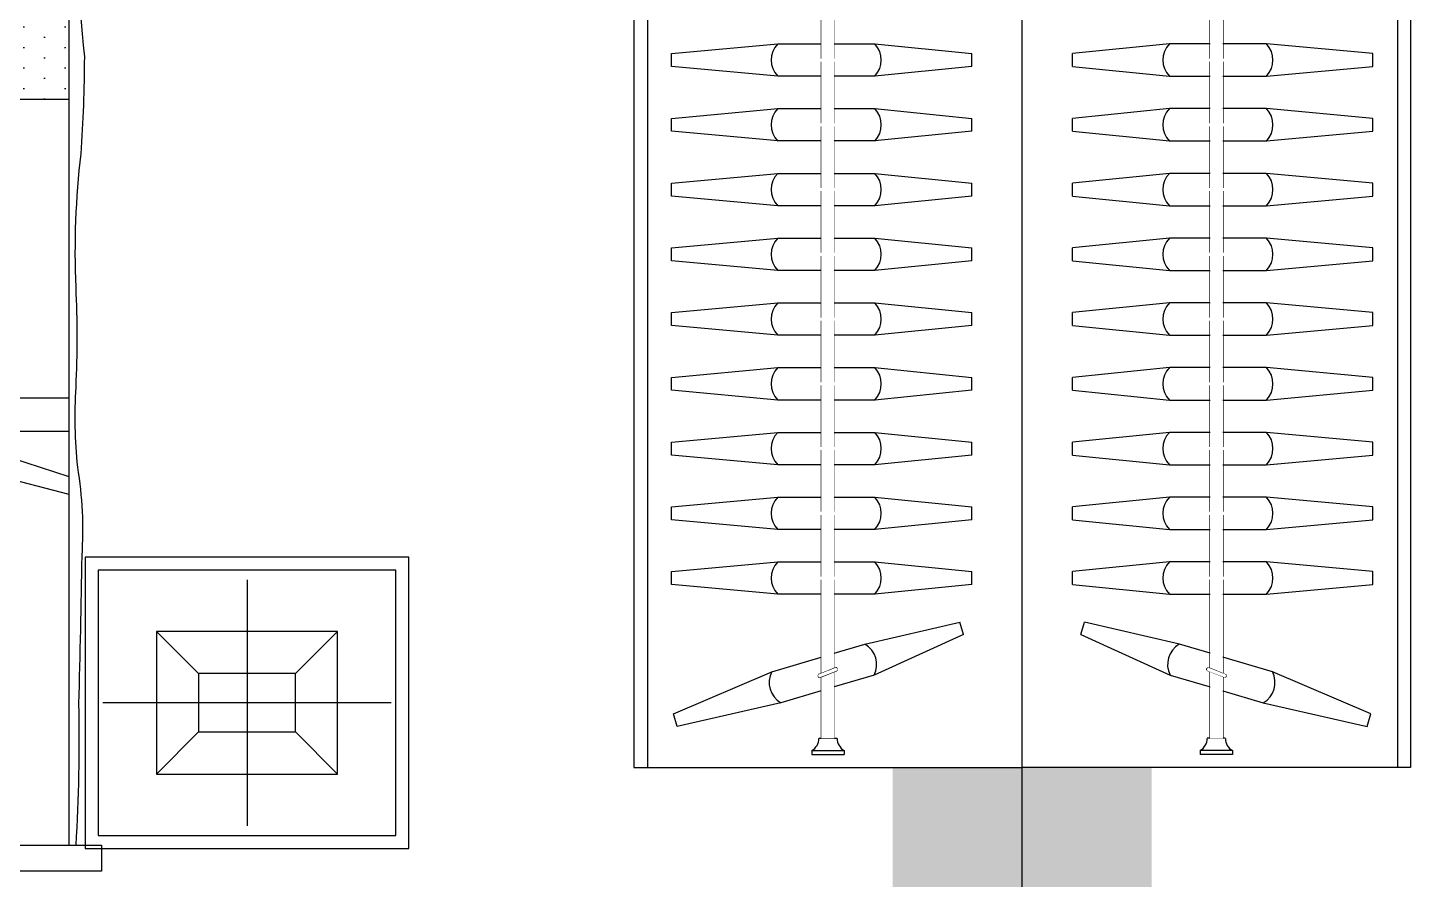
# Model space of a CAD drawing. Header units: millimetres. Extents: x -807114 to 146922, y -468455 to -61603.
# Drawn here: x -287185 to -285048, y -222019 to -220703 of the extents above; entities that cross this region are included whole.
import ezdxf

# ---------------------------------------------------------------- set-up
doc = ezdxf.new("R2010")
doc.units = ezdxf.units.MM
doc.header["$LTSCALE"] = 1000
doc.linetypes.add('DASH', pattern=[0.35, 0.25, -0.1])
doc.layers.add('FF-FURN', color=51, linetype='Continuous')
doc.layers.add('建-轴', color=1, linetype='Continuous')

# ---------------------------------------------------------------- blocks, each defined once
blk = doc.blocks.new('1800X2000床A')
at = {"linetype": 'Continuous'}
h = blk.add_hatch(dxfattribs=at)
h.set_pattern_fill('DOTS', color=57, scale=20, angle=90, style=0)
h.set_pattern_definition([(90, (-37064.08, -174013.955), (-31.75, 15.875), [0, -31.75])])
h.paths.add_polyline_path([(-900, -571.6), (-900, -171.6), (900, -171.6), (900, -571.6)])
for p, q in [((-900, 980), (-900, -1090.1)), ((900, 980), (900, -1090.1)), ((953.8, -980), (-946.7, -980))]:
    blk.add_line(p, q, dxfattribs=at)
at = {"color": 57, "linetype": 'Continuous'}
for p, q in [((900, 438.2), (585.8, 356.9)), ((900, 411.4), (-897.3, -171.6)), ((-946.7, 340.4), (-611.1, 340.4)), ((-169.7, 340.4), (140.3, 340.4)), ((656.5, 340.4), (900, 340.4)), ((-453.9, 289.6), (-946.7, 289.6)), ((402.8, 283.8), (-900, -78.9)), ((263.2, 289.6), (-292.6, 289.6)), ((900, 289.6), (424.5, 289.6)), ((900, -171.6), (-900, -171.6)), ((900, -571.6), (-900, -571.6))]:
    blk.add_line(p, q, dxfattribs=at)
at = {"linetype": 'Continuous'}
blk.add_lwpolyline([(-950, 1020), (-950, 980), (950, 980), (950, 1020), (-950, 1020), (-950, 980)], dxfattribs=at)
at = {"color": 53, "linetype": 'Continuous'}
for points in [[(914.4, -522.6, 0.011501), (915.4, -658.1, -0.027887), (914.1, -811.9, 0.011645), (918.1, -983.7, -0.522577), (807.1, -1071, -0.144021), (749, -1047.2, 0.120265), (697.5, -1028.7, 0.023323), (627.9, -1023.4, -0.068959), (565.4, -1028.2, -0.011626), (430.6, -1016.8, -0.119793), (399.6, -1010.6, 0.046791), (290.8, -1012.6, -0.023628), (190.8, -1010.5, 0.055897), (-51.3, -1012.9, -0.053528), (-91.8, -1019.8, -0.053528), (-132.3, -1012.9, 0.055897), (-374.4, -1010.5, -0.187873), (-362, -1012.6, 0.036947), (-499.8, -1010.6, 0.036442), (-634.8, -1025.7, -0.141351), (-765.6, -1028.2, 0.342539), (-828.1, -1048.6, -0.123892), (-881.4, -1090, -0.37589), (-955.7, -1056.7, -0.329446), (-938.7, -931.9, 0.211134), (-921.8, -890.9, -0.024888), (-915.1, -753.9, 0.06219), (-910.4, -626.7, 0.218233), (-943, -510.5, -0.123513), (-964.3, -410.6, -0.129887), (-943.7, -314.7, 0.095063), (-923.8, -182.3, -0.016498), (-918.2, -32.3, 0.039412), (-910.4, 173.7, -0.025508), (-910.4, 327.9, 0.038458), (-913, 451.6, -0.058958), (-919.7, 588.7, -0.00267), (-914.9, 817.2, -0.013848), (-913.2, 980, -0.011292)], [(910.6, 980, -0.018567), (914.9, 761.8, -0.00267), (919.7, 533.2, -0.058958), (913, 396.2, 0.038458), (910.4, 272.5, -0.025508), (910.4, 118.3, 0.039412), (918.2, -87.7, -0.016498), (923.8, -237.7)], [(923.8, -237.7, 0.037552), (914.4, -522.6)]]:
    blk.add_lwpolyline(points, format="xyb", dxfattribs=at)
for centre, radius, start, end in [((-407.9, -972.7), 1927.1, 79.5219, 101.0093), ((391.7, -1691.8), 2641.6, 82.6669, 98.5823), ((285.3, 706.9), 487.3, 329.872, 28.9386), ((443.9, 707.1), 1238, 170.1485, 190.6384), ((-1061.9, 702.8), 1018.5, 346.621, 13.2374), ((1936.5, 695.7), 1940.4, 173.0204, 186.6449), ((-404.9, -238.2), 948.7, 76.0297, 102.2512), ((375.5, -238.2), 948.7, 77.7488, 103.9703), ((29.9, 505.6), 661.9, 163.9263, 197.1409), ((-59.2, 505.6), 661.9, 342.8591, 16.0737), ((-1667.9, 484.6), 1505.1, 353.1514, 7.5533), ((1638.5, 484.6), 1505.1, 172.4467, 186.8486), ((293, 3966.4), 3498.4, 275.0712, 277.0989), ((-372, 3643.3), 3190, 262.7818, 265.3485), ((-472, 3643.3), 3190, 275.562, 277.4104), ((393, 3966.4), 3498.4, 263.3537, 265.7442), ((-376.1, 1254.1), 970.4, 256.4986, 282.0521), ((346.7, 1254.1), 970.4, 257.9479, 283.5014)]:
    blk.add_arc(centre, radius, start, end, dxfattribs=at)
at = {"color": 59, "linetype": 'Continuous'}
for centre, radius, start, end in [((-379.1, -2731.9), 3663.7, 84.876, 96.3909), ((1853.5, 686.6), 2630.3, 174.4826, 185.0365), ((-1148.5, 754.9), 1091.3, 346.1307, 9.5201), ((427.2, -2159.9), 3098.6, 84.0575, 98.1925), ((2200.9, 750.7), 2194.7, 175.1743, 187.1461), ((-109.7, 718.3), 864.5, 345.0144, 14.054), ((-1146.4, 492.4), 573.1, 340.1161, 22.5374), ((1117, 492.4), 573.1, 157.4626, 199.8839), ((-426.1, -501), 1200.4, 76.8202, 99.5534), ((259, 469.5), 481.3, 151.9201, 201.9524), ((396.7, -501), 1200.4, 80.4466, 103.1798), ((-288.4, 469.5), 481.3, 338.0476, 28.0799), ((-561.2, 2818.8), 2357, 279.7319, 282.3002), ((429.7, 3708.3), 3234.9, 262.6102, 264.7442), ((329.7, 3708.3), 3234.9, 274.8347, 277.4934), ((-461.2, 2818.8), 2357, 262.1069, 265.8698), ((-382.6, 2242.4), 1941.4, 262.7128, 276.541), ((353.3, 2242.4), 1941.4, 263.459, 277.2872)]:
    blk.add_arc(centre, radius, start, end, dxfattribs=at)
blk = doc.blocks.new('4afafaf2f2')
at = {"color": 59, "linetype": 'Continuous'}
for p, q in [((2143430.6, -977614.7), (2143430.6, -977169.2)), ((2143620.6, -977392), (2143240.6, -977392))]:
    blk.add_line(p, q, dxfattribs=at)
at = {"color": 57, "linetype": 'Continuous'}
for p, q in [((2143385.6, -977317), (2143320.6, -977252)), ((2143475.6, -977317), (2143540.6, -977252)), ((2143385.6, -977467), (2143320.6, -977532)), ((2143475.6, -977467), (2143540.6, -977532))]:
    blk.add_line(p, q, dxfattribs=at)
for points in [[(2143225.6, -977622), (2143635.6, -977622), (2143635.6, -977162), (2143225.6, -977162)], [(2143475.6, -977467), (2143475.6, -977317), (2143385.6, -977317), (2143385.6, -977467)]]:
    blk.add_lwpolyline(points, close=True, dxfattribs=at)
at = {"layer": 'FF-FURN'}
for points in [[(2143205.6, -977642), (2143655.6, -977642), (2143655.6, -977142), (2143205.6, -977142)], [(2143540.6, -977532), (2143540.6, -977252), (2143320.6, -977252), (2143320.6, -977532)]]:
    blk.add_lwpolyline(points, close=True, dxfattribs=at)

msp = doc.modelspace()

# ---------------------------------------------------------------- hatches: boundary and pattern name
h = msp.add_hatch(color=251)
h.dxf.hatch_style = 1
h.paths.add_polyline_path([(-285848, -221845.8), (-285848, -222245.8), (-285448, -222245.8), (-285448, -221845.8)])

# ---------------------------------------------------------------- linework, layer by layer
at = {"color": 8, "ltscale": 750}
for p, q in [((-285648, -221845.8), (-285648, -219345.8)), ((-285648, -221845.8), (-285648, -219345.8)), ((-285048, -219915.5), (-285048, -221845.8)), ((-286248, -219945.8), (-286248, -221845.8)), ((-285068.1, -219957.6), (-285068.1, -221845.8)), ((-286227.1, -219977.2), (-286227.1, -221845.8)), ((-286189.7, -220743.3), (-286025.7, -220728.3)), ((-285875.7, -220728.3), (-285725.7, -220743.3)), ((-286189.7, -220763.3), (-286189.7, -220743.3)), ((-285725.7, -220763.3), (-285725.7, -220743.3)), ((-285270.3, -220778.3), (-285106.2, -220763.3)), ((-285106.2, -220843.3), (-285270.3, -220828.3)), ((-285106.2, -220863.3), (-285106.2, -220843.3)), ((-285270.3, -220878.3), (-285106.2, -220863.3)), ((-285106.2, -220943.3), (-285270.3, -220928.3)), ((-285106.2, -220963.3), (-285106.2, -220943.3)), ((-285270.3, -220978.3), (-285106.2, -220963.3))]:
    msp.add_line(p, q, dxfattribs=at)
at = {"color": 8}
for p, q in [((-285420.3, -220728.3), (-285570.3, -220743.3)), ((-285106.2, -220743.3), (-285270.3, -220728.3)), ((-285570.3, -220763.3), (-285570.3, -220743.3)), ((-285106.2, -220763.3), (-285106.2, -220743.3)), ((-286025.7, -220778.3), (-286189.7, -220763.3)), ((-285725.7, -220763.3), (-285875.7, -220778.3)), ((-285570.3, -220763.3), (-285420.3, -220778.3)), ((-286189.7, -220843.3), (-286025.7, -220828.3)), ((-286189.7, -220863.3), (-286189.7, -220843.3)), ((-285875.7, -220828.3), (-285725.7, -220843.3)), ((-285725.7, -220863.3), (-285725.7, -220843.3)), ((-285420.3, -220828.3), (-285570.3, -220843.3)), ((-285570.3, -220863.3), (-285570.3, -220843.3)), ((-286025.7, -220878.3), (-286189.7, -220863.3)), ((-285725.7, -220863.3), (-285875.7, -220878.3)), ((-285570.3, -220863.3), (-285420.3, -220878.3)), ((-286189.7, -220943.3), (-286025.7, -220928.3)), ((-285875.7, -220928.3), (-285725.7, -220943.3)), ((-285420.3, -220928.3), (-285570.3, -220943.3)), ((-286189.7, -220963.3), (-286189.7, -220943.3)), ((-285725.7, -220963.3), (-285725.7, -220943.3)), ((-285570.3, -220963.3), (-285570.3, -220943.3)), ((-286025.7, -220978.3), (-286189.7, -220963.3)), ((-285725.7, -220963.3), (-285875.7, -220978.3)), ((-285570.3, -220963.3), (-285420.3, -220978.3)), ((-286189.7, -221043.3), (-286025.7, -221028.3)), ((-285875.7, -221028.3), (-285725.7, -221043.3)), ((-285420.3, -221028.3), (-285570.3, -221043.3)), ((-285106.2, -221043.3), (-285270.3, -221028.3)), ((-286189.7, -221063.3), (-286189.7, -221043.3)), ((-285725.7, -221063.3), (-285725.7, -221043.3)), ((-285570.3, -221063.3), (-285570.3, -221043.3)), ((-285106.2, -221063.3), (-285106.2, -221043.3)), ((-286025.7, -221078.3), (-286189.7, -221063.3)), ((-285725.7, -221063.3), (-285875.7, -221078.3)), ((-285570.3, -221063.3), (-285420.3, -221078.3)), ((-285270.3, -221078.3), (-285106.2, -221063.3)), ((-286189.7, -221143.3), (-286025.7, -221128.3)), ((-286189.7, -221163.3), (-286189.7, -221143.3)), ((-285875.7, -221128.3), (-285725.7, -221143.3)), ((-285725.7, -221163.3), (-285725.7, -221143.3)), ((-285420.3, -221128.3), (-285570.3, -221143.3)), ((-285570.3, -221163.3), (-285570.3, -221143.3)), ((-285106.2, -221143.3), (-285270.3, -221128.3)), ((-285106.2, -221163.3), (-285106.2, -221143.3)), ((-286025.7, -221178.3), (-286189.7, -221163.3)), ((-285725.7, -221163.3), (-285875.7, -221178.3)), ((-285570.3, -221163.3), (-285420.3, -221178.3)), ((-285270.3, -221178.3), (-285106.2, -221163.3)), ((-286189.7, -221243.3), (-286025.7, -221228.3)), ((-285875.7, -221228.3), (-285725.7, -221243.3)), ((-285420.3, -221228.3), (-285570.3, -221243.3)), ((-285106.2, -221243.3), (-285270.3, -221228.3)), ((-286189.7, -221263.3), (-286189.7, -221243.3)), ((-285725.7, -221263.3), (-285725.7, -221243.3)), ((-285570.3, -221263.3), (-285570.3, -221243.3)), ((-285106.2, -221263.3), (-285106.2, -221243.3)), ((-286025.7, -221278.3), (-286189.7, -221263.3)), ((-285725.7, -221263.3), (-285875.7, -221278.3)), ((-285570.3, -221263.3), (-285420.3, -221278.3)), ((-285270.3, -221278.3), (-285106.2, -221263.3)), ((-286189.7, -221343.3), (-286025.7, -221328.3)), ((-285875.7, -221328.3), (-285725.7, -221343.3)), ((-285420.3, -221328.3), (-285570.3, -221343.3)), ((-285106.2, -221343.3), (-285270.3, -221328.3)), ((-286189.7, -221363.3), (-286189.7, -221343.3)), ((-285725.7, -221363.3), (-285725.7, -221343.3)), ((-285570.3, -221363.3), (-285570.3, -221343.3)), ((-285106.2, -221363.3), (-285106.2, -221343.3)), ((-286025.7, -221378.3), (-286189.7, -221363.3)), ((-285725.7, -221363.3), (-285875.7, -221378.3)), ((-285570.3, -221363.3), (-285420.3, -221378.3)), ((-285270.3, -221378.3), (-285106.2, -221363.3)), ((-286189.7, -221443.3), (-286025.7, -221428.3)), ((-286189.7, -221463.3), (-286189.7, -221443.3)), ((-285875.7, -221428.3), (-285725.7, -221443.3)), ((-285725.7, -221463.3), (-285725.7, -221443.3)), ((-285420.3, -221428.3), (-285570.3, -221443.3)), ((-285570.3, -221463.3), (-285570.3, -221443.3)), ((-285106.2, -221443.3), (-285270.3, -221428.3)), ((-285106.2, -221463.3), (-285106.2, -221443.3)), ((-286025.7, -221478.3), (-286189.7, -221463.3)), ((-285725.7, -221463.3), (-285875.7, -221478.3)), ((-285570.3, -221463.3), (-285420.3, -221478.3)), ((-285270.3, -221478.3), (-285106.2, -221463.3)), ((-286189.7, -221543.3), (-286025.7, -221528.3)), ((-285875.7, -221528.3), (-285725.7, -221543.3)), ((-285420.3, -221528.3), (-285570.3, -221543.3)), ((-285106.2, -221543.3), (-285270.3, -221528.3)), ((-286189.7, -221563.3), (-286189.7, -221543.3)), ((-285725.7, -221563.3), (-285725.7, -221543.3)), ((-285570.3, -221563.3), (-285570.3, -221543.3)), ((-285106.2, -221563.3), (-285106.2, -221543.3)), ((-286025.7, -221578.3), (-286189.7, -221563.3)), ((-285725.7, -221563.3), (-285875.7, -221578.3)), ((-285570.3, -221563.3), (-285420.3, -221578.3)), ((-285270.3, -221578.3), (-285106.2, -221563.3)), ((-285891, -221655.4), (-285744.3, -221621.2)), ((-285738.6, -221640.4), (-285744.3, -221621.2)), ((-285557.4, -221640.4), (-285551.7, -221621.2)), ((-285405, -221655.4), (-285551.7, -221621.2)), ((-285738.6, -221640.4), (-285876.8, -221703.3)), ((-285557.4, -221640.4), (-285419.2, -221703.3)), ((-286187, -221763.1), (-286034.8, -221697.9)), ((-285109, -221763.1), (-285261.1, -221697.9)), ((-286181.3, -221782.3), (-286187, -221763.1)), ((-286020.7, -221745.8), (-286181.3, -221782.3)), ((-285275.3, -221745.8), (-285114.7, -221782.3)), ((-285114.7, -221782.3), (-285109, -221763.1)), ((-285962, -221800.8), (-285934, -221800.8)), ((-285962, -221800.8), (-285934, -221800.8)), ((-285334, -221800.8), (-285362, -221800.8)), ((-285334, -221800.8), (-285362, -221800.8)), ((-285973, -221819.8), (-285923, -221819.8)), ((-285973, -221819.8), (-285973, -221825.8)), ((-285973, -221819.8), (-285923, -221819.8)), ((-285973, -221819.8), (-285973, -221825.8)), ((-285973, -221825.8), (-285923, -221825.8)), ((-285923, -221819.8), (-285923, -221825.8)), ((-285923, -221819.8), (-285923, -221825.8)), ((-285323, -221819.8), (-285373, -221819.8)), ((-285373, -221819.8), (-285373, -221825.8)), ((-285323, -221819.8), (-285373, -221819.8)), ((-285373, -221819.8), (-285373, -221825.8)), ((-285323, -221825.8), (-285373, -221825.8)), ((-285323, -221819.8), (-285323, -221825.8)), ((-285323, -221819.8), (-285323, -221825.8))]:
    msp.add_line(p, q, dxfattribs=at)
at = {"ltscale": 750}
for p in [(-286248, -221845.8), (-285048, -221845.8)]:
    msp.add_line(p, (-285648, -221845.8), dxfattribs=at)
at = {"color": 8, "ltscale": 750}
for points in [[(-285938.4, -221800.8), (-285938.4, -219678.6), (-285958.4, -219678.6), (-285958.4, -221800.8)], [(-285357.6, -221800.8), (-285357.6, -219681.4), (-285337.6, -219681.4), (-285337.6, -221800.8)]]:
    msp.add_lwpolyline(points, close=True, dxfattribs=at)
for centre, start, end in [((-285999.4, -220753.3), 136.3972, 223.6028), ((-285901.9, -220753.3), 316.3972, 43.6028), ((-285296.6, -220753.3), 316.3972, 43.6028), ((-285296.6, -220853.3), 316.3972, 43.6028), ((-285296.6, -220953.3), 316.3972, 43.6028)]:
    msp.add_arc(centre, 36.3, start, end, dxfattribs=at)
at = {"color": 250}
for centre, start, end in [((-285394.1, -220753.3), 136.3972, 223.6028), ((-285999.4, -220853.3), 136.3972, 223.6028), ((-285901.9, -220853.3), 316.3972, 43.6028), ((-285394.1, -220853.3), 136.3972, 223.6028), ((-285999.4, -220953.3), 136.3972, 223.6028), ((-285901.9, -220953.3), 316.3972, 43.6028), ((-285394.1, -220953.3), 136.3972, 223.6028), ((-285999.4, -221053.3), 136.3972, 223.6028), ((-285901.9, -221053.3), 316.3972, 43.6028), ((-285394.1, -221053.3), 136.3972, 223.6028), ((-285296.6, -221053.3), 316.3972, 43.6028), ((-285999.4, -221153.3), 136.3972, 223.6028), ((-285901.9, -221153.3), 316.3972, 43.6028), ((-285394.1, -221153.3), 136.3972, 223.6028), ((-285296.6, -221153.3), 316.3972, 43.6028), ((-285999.4, -221253.3), 136.3972, 223.6028), ((-285901.9, -221253.3), 316.3972, 43.6028), ((-285394.1, -221253.3), 136.3972, 223.6028), ((-285296.6, -221253.3), 316.3972, 43.6028), ((-285999.4, -221353.3), 136.3972, 223.6028), ((-285901.9, -221353.3), 316.3972, 43.6028), ((-285394.1, -221353.3), 136.3972, 223.6028), ((-285296.6, -221353.3), 316.3972, 43.6028), ((-285999.4, -221453.3), 136.3972, 223.6028), ((-285901.9, -221453.3), 316.3972, 43.6028), ((-285394.1, -221453.3), 136.3972, 223.6028), ((-285296.6, -221453.3), 316.3972, 43.6028), ((-285999.4, -221553.3), 136.3972, 223.6028), ((-285901.9, -221553.3), 316.3972, 43.6028), ((-285394.1, -221553.3), 136.3972, 223.6028), ((-285296.6, -221553.3), 316.3972, 43.6028), ((-285909.1, -221686.8), 332.8523, 60.0579), ((-285386.9, -221686.8), 119.9421, 207.1477), ((-286002.6, -221714.4), 152.8523, 240.0579), ((-285293.4, -221714.4), 299.9421, 27.1477)]:
    msp.add_arc(centre, 36.3, start, end, dxfattribs=at)
at = {"color": 8}
for centre, start, end in [((-285983.9, -221800.8), 299.9156, 359.9473), ((-285983.9, -221800.8), 299.9156, 359.9473), ((-285912, -221800.8), 180.0527, 240.0844), ((-285912, -221800.8), 180.0527, 240.0844), ((-285383.9, -221800.8), 299.9156, 359.9473), ((-285383.9, -221800.8), 299.9156, 359.9473), ((-285312, -221800.8), 180.0527, 240.0844), ((-285312, -221800.8), 180.0527, 240.0844)]:
    msp.add_arc(centre, 21.9, start, end, dxfattribs=at)
at = {"layer": '建-轴', "linetype": 'DASH'}
msp.add_line((-285648, -231885.8), (-285648, -217325.8), dxfattribs=at)

# ---------------------------------------------------------------- block references
at = {"rotation": 90.00000000000018}
msp.add_blockref('4afafaf2f2', (-1264237.8, -2365176.5), dxfattribs=at)
at = {"layer": 'FF-FURN', "xscale": -1, "rotation": 180}
msp.add_blockref('1800X2000床A', (-288020.5, -220985.8), dxfattribs=at)

# ---------------------------------------------------------------- next in the draw order: wipeouts: each hides what was drawn before it
at = {"color": 8, "ltscale": 750}
for points in [[(-285938.4, -221800.8), (-285938.4, -219678.6), (-285958.4, -219678.6), (-285958.4, -221800.8)], [(-285357.6, -221800.8), (-285357.6, -219681.4), (-285337.6, -219681.4), (-285337.6, -221800.8)]]:
    msp.add_wipeout(points, dxfattribs=at)

# ---------------------------------------------------------------- next in the draw order: linework, layer by layer
at = {"color": 8}
for p, q in [((-286025.7, -220728.3), (-285958.4, -220728.3)), ((-285938.4, -220728.3), (-285875.7, -220728.3)), ((-285357.6, -220728.3), (-285420.3, -220728.3)), ((-285270.3, -220728.3), (-285337.6, -220728.3)), ((-285958.4, -220778.3), (-286025.7, -220778.3)), ((-285875.7, -220778.3), (-285938.4, -220778.3)), ((-286025.7, -220828.3), (-285958.4, -220828.3)), ((-285938.4, -220828.3), (-285875.7, -220828.3)), ((-285958.4, -220878.3), (-286025.7, -220878.3)), ((-285875.7, -220878.3), (-285938.4, -220878.3)), ((-286025.7, -220928.3), (-285958.4, -220928.3)), ((-285938.4, -220928.3), (-285875.7, -220928.3)), ((-285958.4, -220978.3), (-286025.7, -220978.3)), ((-285875.7, -220978.3), (-285938.4, -220978.3)), ((-285420.3, -220978.3), (-285357.6, -220978.3)), ((-285337.6, -220978.3), (-285270.3, -220978.3)), ((-286025.7, -221028.3), (-285958.4, -221028.3)), ((-285938.4, -221028.3), (-285875.7, -221028.3)), ((-285357.6, -221028.3), (-285420.3, -221028.3)), ((-285270.3, -221028.3), (-285337.6, -221028.3)), ((-285958.4, -221078.3), (-286025.7, -221078.3)), ((-285875.7, -221078.3), (-285938.4, -221078.3)), ((-285420.3, -221078.3), (-285357.6, -221078.3)), ((-285337.6, -221078.3), (-285270.3, -221078.3)), ((-286025.7, -221128.3), (-285958.4, -221128.3)), ((-285938.4, -221128.3), (-285875.7, -221128.3)), ((-285357.6, -221128.3), (-285420.3, -221128.3)), ((-285270.3, -221128.3), (-285337.6, -221128.3)), ((-285958.4, -221178.3), (-286025.7, -221178.3)), ((-285875.7, -221178.3), (-285938.4, -221178.3)), ((-285420.3, -221178.3), (-285357.6, -221178.3)), ((-285337.6, -221178.3), (-285270.3, -221178.3)), ((-286025.7, -221228.3), (-285958.4, -221228.3)), ((-285938.4, -221228.3), (-285875.7, -221228.3)), ((-285357.6, -221228.3), (-285420.3, -221228.3)), ((-285270.3, -221228.3), (-285337.6, -221228.3)), ((-285958.4, -221278.3), (-286025.7, -221278.3)), ((-285875.7, -221278.3), (-285938.4, -221278.3)), ((-285420.3, -221278.3), (-285357.6, -221278.3)), ((-285337.6, -221278.3), (-285270.3, -221278.3)), ((-286025.7, -221328.3), (-285958.4, -221328.3)), ((-285938.4, -221328.3), (-285875.7, -221328.3)), ((-285357.6, -221328.3), (-285420.3, -221328.3)), ((-285270.3, -221328.3), (-285337.6, -221328.3)), ((-285958.4, -221378.3), (-286025.7, -221378.3)), ((-285875.7, -221378.3), (-285938.4, -221378.3)), ((-285420.3, -221378.3), (-285357.6, -221378.3)), ((-285337.6, -221378.3), (-285270.3, -221378.3)), ((-286025.7, -221428.3), (-285958.4, -221428.3)), ((-285938.4, -221428.3), (-285875.7, -221428.3)), ((-285357.6, -221428.3), (-285420.3, -221428.3)), ((-285270.3, -221428.3), (-285337.6, -221428.3)), ((-285958.4, -221478.3), (-286025.7, -221478.3)), ((-285875.7, -221478.3), (-285938.4, -221478.3)), ((-285420.3, -221478.3), (-285357.6, -221478.3)), ((-285337.6, -221478.3), (-285270.3, -221478.3)), ((-286025.7, -221528.3), (-285958.4, -221528.3)), ((-285938.4, -221528.3), (-285875.7, -221528.3)), ((-285357.6, -221528.3), (-285420.3, -221528.3)), ((-285270.3, -221528.3), (-285337.6, -221528.3)), ((-285958.4, -221578.3), (-286025.7, -221578.3)), ((-285875.7, -221578.3), (-285938.4, -221578.3)), ((-285420.3, -221578.3), (-285357.6, -221578.3)), ((-285337.6, -221578.3), (-285270.3, -221578.3)), ((-285938.4, -221669.4), (-285891, -221655.4)), ((-285357.6, -221669.4), (-285405, -221655.4)), ((-285958.4, -221727.4), (-286020.7, -221745.8)), ((-285337.6, -221727.4), (-285275.3, -221745.8))]:
    msp.add_line(p, q, dxfattribs=at)
at = {"color": 8, "ltscale": 750}
for p, q in [((-285420.3, -220778.3), (-285357.6, -220778.3)), ((-285337.6, -220778.3), (-285270.3, -220778.3)), ((-285357.6, -220828.3), (-285420.3, -220828.3)), ((-285270.3, -220828.3), (-285337.6, -220828.3)), ((-285420.3, -220878.3), (-285357.6, -220878.3)), ((-285337.6, -220878.3), (-285270.3, -220878.3)), ((-285357.6, -220928.3), (-285420.3, -220928.3)), ((-285270.3, -220928.3), (-285337.6, -220928.3))]:
    msp.add_line(p, q, dxfattribs=at)
for points in [[(-285938, -221697.8), (-285934.8, -221696.5), (-285934.2, -221696.1), (-285934, -221695.7), (-285933.8, -221695.4), (-285933.6, -221695), (-285933.6, -221694.6), (-285933.6, -221694.2), (-285933.6, -221693.9), (-285933.7, -221693.5), (-285933.8, -221693.3), (-285934, -221693), (-285934.2, -221692.7), (-285934.4, -221692.5), (-285934.7, -221692.3), (-285935, -221692.1), (-285935.2, -221692.1), (-285935.6, -221691.9), (-285936, -221691.9), (-285936.4, -221691.9), (-285936.4, -221691.9), (-285962.1, -221702), (-285962.2, -221702.1), (-285962.3, -221702.2), (-285962.5, -221702.3), (-285962.5, -221702.4), (-285962.6, -221702.6), (-285962.8, -221702.7), (-285962.9, -221702.9), (-285962.9, -221703), (-285963, -221703.2), (-285963.1, -221703.5), (-285963.2, -221703.7), (-285963.1, -221704.1), (-285963.2, -221704.2), (-285963.2, -221704.4), (-285963.1, -221704.6), (-285963.1, -221704.8), (-285963, -221705.1), (-285962.9, -221705.2), (-285962.8, -221705.4), (-285962.7, -221705.5), (-285962.6, -221705.6), (-285962.5, -221705.8), (-285962.4, -221705.9), (-285962.3, -221706), (-285962.1, -221706.1), (-285962, -221706.2), (-285961.9, -221706.2), (-285961.7, -221706.3), (-285961.6, -221706.4), (-285961.4, -221706.4), (-285961.3, -221706.5), (-285961.1, -221706.5), (-285960.9, -221706.5), (-285960.8, -221706.5), (-285960.6, -221706.5), (-285960.4, -221706.5), (-285960.2, -221706.5), (-285960, -221706.4)], [(-285358, -221697.8), (-285361.2, -221696.5), (-285361.7, -221696.1), (-285362, -221695.7), (-285362.2, -221695.4), (-285362.3, -221695), (-285362.4, -221694.6), (-285362.4, -221694.2), (-285362.4, -221693.9), (-285362.3, -221693.5), (-285362.1, -221693.3), (-285362, -221693), (-285361.8, -221692.7), (-285361.5, -221692.5), (-285361.3, -221692.3), (-285361, -221692.1), (-285360.8, -221692.1), (-285360.4, -221691.9), (-285360, -221691.9), (-285359.6, -221691.9), (-285359.5, -221691.9), (-285333.9, -221702), (-285333.8, -221702.1), (-285333.7, -221702.2), (-285333.5, -221702.3), (-285333.4, -221702.4), (-285333.3, -221702.6), (-285333.2, -221702.7), (-285333.1, -221702.9), (-285333, -221703), (-285333, -221703.2), (-285332.9, -221703.5), (-285332.8, -221703.7), (-285332.9, -221704.1), (-285332.8, -221704.2), (-285332.8, -221704.4), (-285332.9, -221704.6), (-285332.9, -221704.8), (-285333, -221705.1), (-285333.1, -221705.2), (-285333.2, -221705.4), (-285333.3, -221705.5), (-285333.3, -221705.6), (-285333.5, -221705.8), (-285333.6, -221705.9), (-285333.7, -221706), (-285333.8, -221706.1), (-285334, -221706.2), (-285334.1, -221706.2), (-285334.2, -221706.3), (-285334.4, -221706.4), (-285334.5, -221706.4), (-285334.7, -221706.5), (-285334.9, -221706.5), (-285335, -221706.5), (-285335.2, -221706.5), (-285335.4, -221706.5), (-285335.6, -221706.5), (-285335.8, -221706.5), (-285335.9, -221706.4)]]:
    msp.add_lwpolyline(points, close=True, dxfattribs=at)

# ---------------------------------------------------------------- next in the draw order: wipeouts: each hides what was drawn before it
for points in [[(-285938.2, -220755.7), (-285934.7, -220755.7), (-285934, -220755.5), (-285933.7, -220755.3), (-285933.4, -220755.1), (-285933.1, -220754.7), (-285932.9, -220754.4), (-285932.7, -220754.1), (-285932.6, -220753.7), (-285932.6, -220753.3), (-285932.6, -220753), (-285932.7, -220752.7), (-285932.8, -220752.4), (-285932.9, -220752.1), (-285933.1, -220751.8), (-285933.3, -220751.6), (-285933.4, -220751.4), (-285933.8, -220751.2), (-285934.1, -220751), (-285934.5, -220750.9), (-285934.6, -220750.9), (-285962.1, -220750.9), (-285962.2, -220750.9), (-285962.3, -220750.9), (-285962.6, -220751), (-285962.7, -220751.1), (-285962.8, -220751.1), (-285963, -220751.2), (-285963.2, -220751.4), (-285963.3, -220751.5), (-285963.4, -220751.6), (-285963.6, -220751.8), (-285963.7, -220752), (-285963.8, -220752.4), (-285963.9, -220752.5), (-285964, -220752.6), (-285964, -220752.8), (-285964.1, -220753.1), (-285964.1, -220753.4), (-285964, -220753.5), (-285964, -220753.7), (-285964, -220753.9), (-285963.9, -220754), (-285963.9, -220754.2), (-285963.8, -220754.3), (-285963.7, -220754.5), (-285963.7, -220754.6), (-285963.6, -220754.7), (-285963.5, -220754.9), (-285963.4, -220755), (-285963.2, -220755.1), (-285963.1, -220755.2), (-285963, -220755.3), (-285962.8, -220755.4), (-285962.7, -220755.5), (-285962.6, -220755.5), (-285962.4, -220755.6), (-285962.2, -220755.7), (-285962, -220755.7), (-285961.8, -220755.7)], [(-285357.8, -220755.7), (-285361.3, -220755.7), (-285362, -220755.5), (-285362.3, -220755.3), (-285362.6, -220755.1), (-285362.9, -220754.7), (-285363.1, -220754.4), (-285363.2, -220754.1), (-285363.3, -220753.7), (-285363.4, -220753.3), (-285363.4, -220753), (-285363.3, -220752.7), (-285363.2, -220752.4), (-285363.1, -220752.1), (-285362.9, -220751.8), (-285362.7, -220751.6), (-285362.5, -220751.4), (-285362.2, -220751.2), (-285361.9, -220751), (-285361.5, -220750.9), (-285361.4, -220750.9), (-285333.9, -220750.9), (-285333.7, -220750.9), (-285333.6, -220750.9), (-285333.4, -220751), (-285333.3, -220751.1), (-285333.1, -220751.1), (-285333, -220751.2), (-285332.8, -220751.4), (-285332.7, -220751.5), (-285332.5, -220751.6), (-285332.4, -220751.8), (-285332.2, -220752), (-285332.1, -220752.4), (-285332, -220752.5), (-285332, -220752.6), (-285332, -220752.8), (-285331.9, -220753.1), (-285331.9, -220753.4), (-285331.9, -220753.5), (-285332, -220753.7), (-285332, -220753.9), (-285332, -220754), (-285332.1, -220754.2), (-285332.2, -220754.3), (-285332.2, -220754.5), (-285332.3, -220754.6), (-285332.4, -220754.7), (-285332.5, -220754.9), (-285332.6, -220755), (-285332.7, -220755.1), (-285332.8, -220755.2), (-285333, -220755.3), (-285333.2, -220755.4), (-285333.3, -220755.5), (-285333.4, -220755.5), (-285333.6, -220755.6), (-285333.8, -220755.7), (-285333.9, -220755.7), (-285334.2, -220755.7)], [(-285938.2, -220855.7), (-285934.7, -220855.7), (-285934, -220855.5), (-285933.7, -220855.3), (-285933.4, -220855.1), (-285933.1, -220854.7), (-285932.9, -220854.4), (-285932.7, -220854.1), (-285932.6, -220853.7), (-285932.6, -220853.3), (-285932.6, -220853), (-285932.7, -220852.7), (-285932.8, -220852.4), (-285932.9, -220852.1), (-285933.1, -220851.8), (-285933.3, -220851.6), (-285933.4, -220851.4), (-285933.8, -220851.2), (-285934.1, -220851), (-285934.5, -220850.9), (-285934.6, -220850.9), (-285962.1, -220850.9), (-285962.2, -220850.9), (-285962.3, -220850.9), (-285962.6, -220851), (-285962.7, -220851.1), (-285962.8, -220851.1), (-285963, -220851.2), (-285963.2, -220851.4), (-285963.3, -220851.5), (-285963.4, -220851.6), (-285963.6, -220851.8), (-285963.7, -220852), (-285963.8, -220852.4), (-285963.9, -220852.5), (-285964, -220852.6), (-285964, -220852.8), (-285964.1, -220853.1), (-285964.1, -220853.4), (-285964, -220853.5), (-285964, -220853.7), (-285964, -220853.9), (-285963.9, -220854), (-285963.9, -220854.2), (-285963.8, -220854.3), (-285963.7, -220854.5), (-285963.7, -220854.6), (-285963.6, -220854.7), (-285963.5, -220854.9), (-285963.4, -220855), (-285963.2, -220855.1), (-285963.1, -220855.2), (-285963, -220855.3), (-285962.8, -220855.4), (-285962.7, -220855.5), (-285962.6, -220855.5), (-285962.4, -220855.6), (-285962.2, -220855.7), (-285962, -220855.7), (-285961.8, -220855.7)], [(-285357.8, -220855.7), (-285361.3, -220855.7), (-285362, -220855.5), (-285362.3, -220855.3), (-285362.6, -220855.1), (-285362.9, -220854.7), (-285363.1, -220854.4), (-285363.2, -220854.1), (-285363.3, -220853.7), (-285363.4, -220853.3), (-285363.4, -220853), (-285363.3, -220852.7), (-285363.2, -220852.4), (-285363.1, -220852.1), (-285362.9, -220851.8), (-285362.7, -220851.6), (-285362.5, -220851.4), (-285362.2, -220851.2), (-285361.9, -220851), (-285361.5, -220850.9), (-285361.4, -220850.9), (-285333.9, -220850.9), (-285333.7, -220850.9), (-285333.6, -220850.9), (-285333.4, -220851), (-285333.3, -220851.1), (-285333.1, -220851.1), (-285333, -220851.2), (-285332.8, -220851.4), (-285332.7, -220851.5), (-285332.5, -220851.6), (-285332.4, -220851.8), (-285332.2, -220852), (-285332.1, -220852.4), (-285332, -220852.5), (-285332, -220852.6), (-285332, -220852.8), (-285331.9, -220853.1), (-285331.9, -220853.4), (-285331.9, -220853.5), (-285332, -220853.7), (-285332, -220853.9), (-285332, -220854), (-285332.1, -220854.2), (-285332.2, -220854.3), (-285332.2, -220854.5), (-285332.3, -220854.6), (-285332.4, -220854.7), (-285332.5, -220854.9), (-285332.6, -220855), (-285332.7, -220855.1), (-285332.8, -220855.2), (-285333, -220855.3), (-285333.2, -220855.4), (-285333.3, -220855.5), (-285333.4, -220855.5), (-285333.6, -220855.6), (-285333.8, -220855.7), (-285333.9, -220855.7), (-285334.2, -220855.7)], [(-285938.2, -220955.7), (-285934.7, -220955.7), (-285934, -220955.5), (-285933.7, -220955.3), (-285933.4, -220955.1), (-285933.1, -220954.7), (-285932.9, -220954.4), (-285932.7, -220954.1), (-285932.6, -220953.7), (-285932.6, -220953.3), (-285932.6, -220953), (-285932.7, -220952.7), (-285932.8, -220952.4), (-285932.9, -220952.1), (-285933.1, -220951.8), (-285933.3, -220951.6), (-285933.4, -220951.4), (-285933.8, -220951.2), (-285934.1, -220951), (-285934.5, -220950.9), (-285934.6, -220950.9), (-285962.1, -220950.9), (-285962.2, -220950.9), (-285962.3, -220950.9), (-285962.6, -220951), (-285962.7, -220951.1), (-285962.8, -220951.1), (-285963, -220951.2), (-285963.2, -220951.4), (-285963.3, -220951.5), (-285963.4, -220951.6), (-285963.6, -220951.8), (-285963.7, -220952), (-285963.8, -220952.4), (-285963.9, -220952.5), (-285964, -220952.6), (-285964, -220952.8), (-285964.1, -220953.1), (-285964.1, -220953.4), (-285964, -220953.5), (-285964, -220953.7), (-285964, -220953.9), (-285963.9, -220954), (-285963.9, -220954.2), (-285963.8, -220954.3), (-285963.7, -220954.5), (-285963.7, -220954.6), (-285963.6, -220954.7), (-285963.5, -220954.9), (-285963.4, -220955), (-285963.2, -220955.1), (-285963.1, -220955.2), (-285963, -220955.3), (-285962.8, -220955.4), (-285962.7, -220955.5), (-285962.6, -220955.5), (-285962.4, -220955.6), (-285962.2, -220955.7), (-285962, -220955.7), (-285961.8, -220955.7)], [(-285357.8, -220955.7), (-285361.3, -220955.7), (-285362, -220955.5), (-285362.3, -220955.3), (-285362.6, -220955.1), (-285362.9, -220954.7), (-285363.1, -220954.4), (-285363.2, -220954.1), (-285363.3, -220953.7), (-285363.4, -220953.3), (-285363.4, -220953), (-285363.3, -220952.7), (-285363.2, -220952.4), (-285363.1, -220952.1), (-285362.9, -220951.8), (-285362.7, -220951.6), (-285362.5, -220951.4), (-285362.2, -220951.2), (-285361.9, -220951), (-285361.5, -220950.9), (-285361.4, -220950.9), (-285333.9, -220950.9), (-285333.7, -220950.9), (-285333.6, -220950.9), (-285333.4, -220951), (-285333.3, -220951.1), (-285333.1, -220951.1), (-285333, -220951.2), (-285332.8, -220951.4), (-285332.7, -220951.5), (-285332.5, -220951.6), (-285332.4, -220951.8), (-285332.2, -220952), (-285332.1, -220952.4), (-285332, -220952.5), (-285332, -220952.6), (-285332, -220952.8), (-285331.9, -220953.1), (-285331.9, -220953.4), (-285331.9, -220953.5), (-285332, -220953.7), (-285332, -220953.9), (-285332, -220954), (-285332.1, -220954.2), (-285332.2, -220954.3), (-285332.2, -220954.5), (-285332.3, -220954.6), (-285332.4, -220954.7), (-285332.5, -220954.9), (-285332.6, -220955), (-285332.7, -220955.1), (-285332.8, -220955.2), (-285333, -220955.3), (-285333.2, -220955.4), (-285333.3, -220955.5), (-285333.4, -220955.5), (-285333.6, -220955.6), (-285333.8, -220955.7), (-285333.9, -220955.7), (-285334.2, -220955.7)], [(-285938.2, -221055.7), (-285934.7, -221055.7), (-285934, -221055.5), (-285933.7, -221055.3), (-285933.4, -221055.1), (-285933.1, -221054.7), (-285932.9, -221054.4), (-285932.7, -221054.1), (-285932.6, -221053.7), (-285932.6, -221053.3), (-285932.6, -221053), (-285932.7, -221052.7), (-285932.8, -221052.4), (-285932.9, -221052.1), (-285933.1, -221051.8), (-285933.3, -221051.6), (-285933.4, -221051.4), (-285933.8, -221051.2), (-285934.1, -221051), (-285934.5, -221050.9), (-285934.6, -221050.9), (-285962.1, -221050.9), (-285962.2, -221050.9), (-285962.3, -221050.9), (-285962.6, -221051), (-285962.7, -221051.1), (-285962.8, -221051.1), (-285963, -221051.2), (-285963.2, -221051.4), (-285963.3, -221051.5), (-285963.4, -221051.6), (-285963.6, -221051.8), (-285963.7, -221052), (-285963.8, -221052.4), (-285963.9, -221052.5), (-285964, -221052.6), (-285964, -221052.8), (-285964.1, -221053.1), (-285964.1, -221053.4), (-285964, -221053.5), (-285964, -221053.7), (-285964, -221053.9), (-285963.9, -221054), (-285963.9, -221054.2), (-285963.8, -221054.3), (-285963.7, -221054.5), (-285963.7, -221054.6), (-285963.6, -221054.7), (-285963.5, -221054.9), (-285963.4, -221055), (-285963.2, -221055.1), (-285963.1, -221055.2), (-285963, -221055.3), (-285962.8, -221055.4), (-285962.7, -221055.5), (-285962.6, -221055.5), (-285962.4, -221055.6), (-285962.2, -221055.7), (-285962, -221055.7), (-285961.8, -221055.7)], [(-285357.8, -221055.7), (-285361.3, -221055.7), (-285362, -221055.5), (-285362.3, -221055.3), (-285362.6, -221055.1), (-285362.9, -221054.7), (-285363.1, -221054.4), (-285363.2, -221054.1), (-285363.3, -221053.7), (-285363.4, -221053.3), (-285363.4, -221053), (-285363.3, -221052.7), (-285363.2, -221052.4), (-285363.1, -221052.1), (-285362.9, -221051.8), (-285362.7, -221051.6), (-285362.5, -221051.4), (-285362.2, -221051.2), (-285361.9, -221051), (-285361.5, -221050.9), (-285361.4, -221050.9), (-285333.9, -221050.9), (-285333.7, -221050.9), (-285333.6, -221050.9), (-285333.4, -221051), (-285333.3, -221051.1), (-285333.1, -221051.1), (-285333, -221051.2), (-285332.8, -221051.4), (-285332.7, -221051.5), (-285332.5, -221051.6), (-285332.4, -221051.8), (-285332.2, -221052), (-285332.1, -221052.4), (-285332, -221052.5), (-285332, -221052.6), (-285332, -221052.8), (-285331.9, -221053.1), (-285331.9, -221053.4), (-285331.9, -221053.5), (-285332, -221053.7), (-285332, -221053.9), (-285332, -221054), (-285332.1, -221054.2), (-285332.2, -221054.3), (-285332.2, -221054.5), (-285332.3, -221054.6), (-285332.4, -221054.7), (-285332.5, -221054.9), (-285332.6, -221055), (-285332.7, -221055.1), (-285332.8, -221055.2), (-285333, -221055.3), (-285333.2, -221055.4), (-285333.3, -221055.5), (-285333.4, -221055.5), (-285333.6, -221055.6), (-285333.8, -221055.7), (-285333.9, -221055.7), (-285334.2, -221055.7)], [(-285938.2, -221155.7), (-285934.7, -221155.7), (-285934, -221155.5), (-285933.7, -221155.3), (-285933.4, -221155.1), (-285933.1, -221154.7), (-285932.9, -221154.4), (-285932.7, -221154.1), (-285932.6, -221153.7), (-285932.6, -221153.3), (-285932.6, -221153), (-285932.7, -221152.7), (-285932.8, -221152.4), (-285932.9, -221152.1), (-285933.1, -221151.8), (-285933.3, -221151.6), (-285933.4, -221151.4), (-285933.8, -221151.2), (-285934.1, -221151), (-285934.5, -221150.9), (-285934.6, -221150.9), (-285962.1, -221150.9), (-285962.2, -221150.9), (-285962.3, -221150.9), (-285962.6, -221151), (-285962.7, -221151.1), (-285962.8, -221151.1), (-285963, -221151.2), (-285963.2, -221151.4), (-285963.3, -221151.5), (-285963.4, -221151.6), (-285963.6, -221151.8), (-285963.7, -221152), (-285963.8, -221152.4), (-285963.9, -221152.5), (-285964, -221152.6), (-285964, -221152.8), (-285964.1, -221153.1), (-285964.1, -221153.4), (-285964, -221153.5), (-285964, -221153.7), (-285964, -221153.9), (-285963.9, -221154), (-285963.9, -221154.2), (-285963.8, -221154.3), (-285963.7, -221154.5), (-285963.7, -221154.6), (-285963.6, -221154.7), (-285963.5, -221154.9), (-285963.4, -221155), (-285963.2, -221155.1), (-285963.1, -221155.2), (-285963, -221155.3), (-285962.8, -221155.4), (-285962.7, -221155.5), (-285962.6, -221155.5), (-285962.4, -221155.6), (-285962.2, -221155.7), (-285962, -221155.7), (-285961.8, -221155.7)], [(-285357.8, -221155.7), (-285361.3, -221155.7), (-285362, -221155.5), (-285362.3, -221155.3), (-285362.6, -221155.1), (-285362.9, -221154.7), (-285363.1, -221154.4), (-285363.2, -221154.1), (-285363.3, -221153.7), (-285363.4, -221153.3), (-285363.4, -221153), (-285363.3, -221152.7), (-285363.2, -221152.4), (-285363.1, -221152.1), (-285362.9, -221151.8), (-285362.7, -221151.6), (-285362.5, -221151.4), (-285362.2, -221151.2), (-285361.9, -221151), (-285361.5, -221150.9), (-285361.4, -221150.9), (-285333.9, -221150.9), (-285333.7, -221150.9), (-285333.6, -221150.9), (-285333.4, -221151), (-285333.3, -221151.1), (-285333.1, -221151.1), (-285333, -221151.2), (-285332.8, -221151.4), (-285332.7, -221151.5), (-285332.5, -221151.6), (-285332.4, -221151.8), (-285332.2, -221152), (-285332.1, -221152.4), (-285332, -221152.5), (-285332, -221152.6), (-285332, -221152.8), (-285331.9, -221153.1), (-285331.9, -221153.4), (-285331.9, -221153.5), (-285332, -221153.7), (-285332, -221153.9), (-285332, -221154), (-285332.1, -221154.2), (-285332.2, -221154.3), (-285332.2, -221154.5), (-285332.3, -221154.6), (-285332.4, -221154.7), (-285332.5, -221154.9), (-285332.6, -221155), (-285332.7, -221155.1), (-285332.8, -221155.2), (-285333, -221155.3), (-285333.2, -221155.4), (-285333.3, -221155.5), (-285333.4, -221155.5), (-285333.6, -221155.6), (-285333.8, -221155.7), (-285333.9, -221155.7), (-285334.2, -221155.7)], [(-285938.2, -221255.7), (-285934.7, -221255.7), (-285934, -221255.5), (-285933.7, -221255.3), (-285933.4, -221255.1), (-285933.1, -221254.7), (-285932.9, -221254.4), (-285932.7, -221254.1), (-285932.6, -221253.7), (-285932.6, -221253.3), (-285932.6, -221253), (-285932.7, -221252.7), (-285932.8, -221252.4), (-285932.9, -221252.1), (-285933.1, -221251.8), (-285933.3, -221251.6), (-285933.4, -221251.4), (-285933.8, -221251.2), (-285934.1, -221251), (-285934.5, -221250.9), (-285934.6, -221250.9), (-285962.1, -221250.9), (-285962.2, -221250.9), (-285962.3, -221250.9), (-285962.6, -221251), (-285962.7, -221251.1), (-285962.8, -221251.1), (-285963, -221251.2), (-285963.2, -221251.4), (-285963.3, -221251.5), (-285963.4, -221251.6), (-285963.6, -221251.8), (-285963.7, -221252), (-285963.8, -221252.4), (-285963.9, -221252.5), (-285964, -221252.6), (-285964, -221252.8), (-285964.1, -221253.1), (-285964.1, -221253.4), (-285964, -221253.5), (-285964, -221253.7), (-285964, -221253.9), (-285963.9, -221254), (-285963.9, -221254.2), (-285963.8, -221254.3), (-285963.7, -221254.5), (-285963.7, -221254.6), (-285963.6, -221254.7), (-285963.5, -221254.9), (-285963.4, -221255), (-285963.2, -221255.1), (-285963.1, -221255.2), (-285963, -221255.3), (-285962.8, -221255.4), (-285962.7, -221255.5), (-285962.6, -221255.5), (-285962.4, -221255.6), (-285962.2, -221255.7), (-285962, -221255.7), (-285961.8, -221255.7)], [(-285357.8, -221255.7), (-285361.3, -221255.7), (-285362, -221255.5), (-285362.3, -221255.3), (-285362.6, -221255.1), (-285362.9, -221254.7), (-285363.1, -221254.4), (-285363.2, -221254.1), (-285363.3, -221253.7), (-285363.4, -221253.3), (-285363.4, -221253), (-285363.3, -221252.7), (-285363.2, -221252.4), (-285363.1, -221252.1), (-285362.9, -221251.8), (-285362.7, -221251.6), (-285362.5, -221251.4), (-285362.2, -221251.2), (-285361.9, -221251), (-285361.5, -221250.9), (-285361.4, -221250.9), (-285333.9, -221250.9), (-285333.7, -221250.9), (-285333.6, -221250.9), (-285333.4, -221251), (-285333.3, -221251.1), (-285333.1, -221251.1), (-285333, -221251.2), (-285332.8, -221251.4), (-285332.7, -221251.5), (-285332.5, -221251.6), (-285332.4, -221251.8), (-285332.2, -221252), (-285332.1, -221252.4), (-285332, -221252.5), (-285332, -221252.6), (-285332, -221252.8), (-285331.9, -221253.1), (-285331.9, -221253.4), (-285331.9, -221253.5), (-285332, -221253.7), (-285332, -221253.9), (-285332, -221254), (-285332.1, -221254.2), (-285332.2, -221254.3), (-285332.2, -221254.5), (-285332.3, -221254.6), (-285332.4, -221254.7), (-285332.5, -221254.9), (-285332.6, -221255), (-285332.7, -221255.1), (-285332.8, -221255.2), (-285333, -221255.3), (-285333.2, -221255.4), (-285333.3, -221255.5), (-285333.4, -221255.5), (-285333.6, -221255.6), (-285333.8, -221255.7), (-285333.9, -221255.7), (-285334.2, -221255.7)], [(-285938.2, -221355.7), (-285934.7, -221355.7), (-285934, -221355.5), (-285933.7, -221355.3), (-285933.4, -221355.1), (-285933.1, -221354.7), (-285932.9, -221354.4), (-285932.7, -221354.1), (-285932.6, -221353.7), (-285932.6, -221353.3), (-285932.6, -221353), (-285932.7, -221352.7), (-285932.8, -221352.4), (-285932.9, -221352.1), (-285933.1, -221351.8), (-285933.3, -221351.6), (-285933.4, -221351.4), (-285933.8, -221351.2), (-285934.1, -221351), (-285934.5, -221350.9), (-285934.6, -221350.9), (-285962.1, -221350.9), (-285962.2, -221350.9), (-285962.3, -221350.9), (-285962.6, -221351), (-285962.7, -221351.1), (-285962.8, -221351.1), (-285963, -221351.2), (-285963.2, -221351.4), (-285963.3, -221351.5), (-285963.4, -221351.6), (-285963.6, -221351.8), (-285963.7, -221352), (-285963.8, -221352.4), (-285963.9, -221352.5), (-285964, -221352.6), (-285964, -221352.8), (-285964.1, -221353.1), (-285964.1, -221353.4), (-285964, -221353.5), (-285964, -221353.7), (-285964, -221353.9), (-285963.9, -221354), (-285963.9, -221354.2), (-285963.8, -221354.3), (-285963.7, -221354.5), (-285963.7, -221354.6), (-285963.6, -221354.7), (-285963.5, -221354.9), (-285963.4, -221355), (-285963.2, -221355.1), (-285963.1, -221355.2), (-285963, -221355.3), (-285962.8, -221355.4), (-285962.7, -221355.5), (-285962.6, -221355.5), (-285962.4, -221355.6), (-285962.2, -221355.7), (-285962, -221355.7), (-285961.8, -221355.7)], [(-285357.8, -221355.7), (-285361.3, -221355.7), (-285362, -221355.5), (-285362.3, -221355.3), (-285362.6, -221355.1), (-285362.9, -221354.7), (-285363.1, -221354.4), (-285363.2, -221354.1), (-285363.3, -221353.7), (-285363.4, -221353.3), (-285363.4, -221353), (-285363.3, -221352.7), (-285363.2, -221352.4), (-285363.1, -221352.1), (-285362.9, -221351.8), (-285362.7, -221351.6), (-285362.5, -221351.4), (-285362.2, -221351.2), (-285361.9, -221351), (-285361.5, -221350.9), (-285361.4, -221350.9), (-285333.9, -221350.9), (-285333.7, -221350.9), (-285333.6, -221350.9), (-285333.4, -221351), (-285333.3, -221351.1), (-285333.1, -221351.1), (-285333, -221351.2), (-285332.8, -221351.4), (-285332.7, -221351.5), (-285332.5, -221351.6), (-285332.4, -221351.8), (-285332.2, -221352), (-285332.1, -221352.4), (-285332, -221352.5), (-285332, -221352.6), (-285332, -221352.8), (-285331.9, -221353.1), (-285331.9, -221353.4), (-285331.9, -221353.5), (-285332, -221353.7), (-285332, -221353.9), (-285332, -221354), (-285332.1, -221354.2), (-285332.2, -221354.3), (-285332.2, -221354.5), (-285332.3, -221354.6), (-285332.4, -221354.7), (-285332.5, -221354.9), (-285332.6, -221355), (-285332.7, -221355.1), (-285332.8, -221355.2), (-285333, -221355.3), (-285333.2, -221355.4), (-285333.3, -221355.5), (-285333.4, -221355.5), (-285333.6, -221355.6), (-285333.8, -221355.7), (-285333.9, -221355.7), (-285334.2, -221355.7)], [(-285938.2, -221455.7), (-285934.7, -221455.7), (-285934, -221455.5), (-285933.7, -221455.3), (-285933.4, -221455.1), (-285933.1, -221454.7), (-285932.9, -221454.4), (-285932.7, -221454.1), (-285932.6, -221453.7), (-285932.6, -221453.3), (-285932.6, -221453), (-285932.7, -221452.7), (-285932.8, -221452.4), (-285932.9, -221452.1), (-285933.1, -221451.8), (-285933.3, -221451.6), (-285933.4, -221451.4), (-285933.8, -221451.2), (-285934.1, -221451), (-285934.5, -221450.9), (-285934.6, -221450.9), (-285962.1, -221450.9), (-285962.2, -221450.9), (-285962.3, -221450.9), (-285962.6, -221451), (-285962.7, -221451.1), (-285962.8, -221451.1), (-285963, -221451.2), (-285963.2, -221451.4), (-285963.3, -221451.5), (-285963.4, -221451.6), (-285963.6, -221451.8), (-285963.7, -221452), (-285963.8, -221452.4), (-285963.9, -221452.5), (-285964, -221452.6), (-285964, -221452.8), (-285964.1, -221453.1), (-285964.1, -221453.4), (-285964, -221453.5), (-285964, -221453.7), (-285964, -221453.9), (-285963.9, -221454), (-285963.9, -221454.2), (-285963.8, -221454.3), (-285963.7, -221454.5), (-285963.7, -221454.6), (-285963.6, -221454.7), (-285963.5, -221454.9), (-285963.4, -221455), (-285963.2, -221455.1), (-285963.1, -221455.2), (-285963, -221455.3), (-285962.8, -221455.4), (-285962.7, -221455.5), (-285962.6, -221455.5), (-285962.4, -221455.6), (-285962.2, -221455.7), (-285962, -221455.7), (-285961.8, -221455.7)], [(-285357.8, -221455.7), (-285361.3, -221455.7), (-285362, -221455.5), (-285362.3, -221455.3), (-285362.6, -221455.1), (-285362.9, -221454.7), (-285363.1, -221454.4), (-285363.2, -221454.1), (-285363.3, -221453.7), (-285363.4, -221453.3), (-285363.4, -221453), (-285363.3, -221452.7), (-285363.2, -221452.4), (-285363.1, -221452.1), (-285362.9, -221451.8), (-285362.7, -221451.6), (-285362.5, -221451.4), (-285362.2, -221451.2), (-285361.9, -221451), (-285361.5, -221450.9), (-285361.4, -221450.9), (-285333.9, -221450.9), (-285333.7, -221450.9), (-285333.6, -221450.9), (-285333.4, -221451), (-285333.3, -221451.1), (-285333.1, -221451.1), (-285333, -221451.2), (-285332.8, -221451.4), (-285332.7, -221451.5), (-285332.5, -221451.6), (-285332.4, -221451.8), (-285332.2, -221452), (-285332.1, -221452.4), (-285332, -221452.5), (-285332, -221452.6), (-285332, -221452.8), (-285331.9, -221453.1), (-285331.9, -221453.4), (-285331.9, -221453.5), (-285332, -221453.7), (-285332, -221453.9), (-285332, -221454), (-285332.1, -221454.2), (-285332.2, -221454.3), (-285332.2, -221454.5), (-285332.3, -221454.6), (-285332.4, -221454.7), (-285332.5, -221454.9), (-285332.6, -221455), (-285332.7, -221455.1), (-285332.8, -221455.2), (-285333, -221455.3), (-285333.2, -221455.4), (-285333.3, -221455.5), (-285333.4, -221455.5), (-285333.6, -221455.6), (-285333.8, -221455.7), (-285333.9, -221455.7), (-285334.2, -221455.7)], [(-285938.2, -221555.7), (-285934.7, -221555.7), (-285934, -221555.5), (-285933.7, -221555.3), (-285933.4, -221555.1), (-285933.1, -221554.7), (-285932.9, -221554.4), (-285932.7, -221554.1), (-285932.6, -221553.7), (-285932.6, -221553.3), (-285932.6, -221553), (-285932.7, -221552.7), (-285932.8, -221552.4), (-285932.9, -221552.1), (-285933.1, -221551.8), (-285933.3, -221551.6), (-285933.4, -221551.4), (-285933.8, -221551.2), (-285934.1, -221551), (-285934.5, -221550.9), (-285934.6, -221550.9), (-285962.1, -221550.9), (-285962.2, -221550.9), (-285962.3, -221550.9), (-285962.6, -221551), (-285962.7, -221551.1), (-285962.8, -221551.1), (-285963, -221551.2), (-285963.2, -221551.4), (-285963.3, -221551.5), (-285963.4, -221551.6), (-285963.6, -221551.8), (-285963.7, -221552), (-285963.8, -221552.4), (-285963.9, -221552.5), (-285964, -221552.6), (-285964, -221552.8), (-285964.1, -221553.1), (-285964.1, -221553.4), (-285964, -221553.5), (-285964, -221553.7), (-285964, -221553.9), (-285963.9, -221554), (-285963.9, -221554.2), (-285963.8, -221554.3), (-285963.7, -221554.5), (-285963.7, -221554.6), (-285963.6, -221554.7), (-285963.5, -221554.9), (-285963.4, -221555), (-285963.2, -221555.1), (-285963.1, -221555.2), (-285963, -221555.3), (-285962.8, -221555.4), (-285962.7, -221555.5), (-285962.6, -221555.5), (-285962.4, -221555.6), (-285962.2, -221555.7), (-285962, -221555.7), (-285961.8, -221555.7)], [(-285357.8, -221555.7), (-285361.3, -221555.7), (-285362, -221555.5), (-285362.3, -221555.3), (-285362.6, -221555.1), (-285362.9, -221554.7), (-285363.1, -221554.4), (-285363.2, -221554.1), (-285363.3, -221553.7), (-285363.4, -221553.3), (-285363.4, -221553), (-285363.3, -221552.7), (-285363.2, -221552.4), (-285363.1, -221552.1), (-285362.9, -221551.8), (-285362.7, -221551.6), (-285362.5, -221551.4), (-285362.2, -221551.2), (-285361.9, -221551), (-285361.5, -221550.9), (-285361.4, -221550.9), (-285333.9, -221550.9), (-285333.7, -221550.9), (-285333.6, -221550.9), (-285333.4, -221551), (-285333.3, -221551.1), (-285333.1, -221551.1), (-285333, -221551.2), (-285332.8, -221551.4), (-285332.7, -221551.5), (-285332.5, -221551.6), (-285332.4, -221551.8), (-285332.2, -221552), (-285332.1, -221552.4), (-285332, -221552.5), (-285332, -221552.6), (-285332, -221552.8), (-285331.9, -221553.1), (-285331.9, -221553.4), (-285331.9, -221553.5), (-285332, -221553.7), (-285332, -221553.9), (-285332, -221554), (-285332.1, -221554.2), (-285332.2, -221554.3), (-285332.2, -221554.5), (-285332.3, -221554.6), (-285332.4, -221554.7), (-285332.5, -221554.9), (-285332.6, -221555), (-285332.7, -221555.1), (-285332.8, -221555.2), (-285333, -221555.3), (-285333.2, -221555.4), (-285333.3, -221555.5), (-285333.4, -221555.5), (-285333.6, -221555.6), (-285333.8, -221555.7), (-285333.9, -221555.7), (-285334.2, -221555.7)]]:
    msp.add_wipeout(points, dxfattribs=at)

# ---------------------------------------------------------------- next in the draw order: wipeouts: each hides what was drawn before it
for points in [[(-285938, -221697.8), (-285934.8, -221696.5), (-285934.2, -221696.1), (-285934, -221695.7), (-285933.8, -221695.4), (-285933.6, -221695), (-285933.6, -221694.6), (-285933.6, -221694.2), (-285933.6, -221693.9), (-285933.7, -221693.5), (-285933.8, -221693.3), (-285934, -221693), (-285934.2, -221692.7), (-285934.4, -221692.5), (-285934.7, -221692.3), (-285935, -221692.1), (-285935.2, -221692.1), (-285935.6, -221691.9), (-285936, -221691.9), (-285936.4, -221691.9), (-285936.4, -221691.9), (-285962.1, -221702), (-285962.2, -221702.1), (-285962.3, -221702.2), (-285962.5, -221702.3), (-285962.5, -221702.4), (-285962.6, -221702.6), (-285962.8, -221702.7), (-285962.9, -221702.9), (-285962.9, -221703), (-285963, -221703.2), (-285963.1, -221703.5), (-285963.2, -221703.7), (-285963.1, -221704.1), (-285963.2, -221704.2), (-285963.2, -221704.4), (-285963.1, -221704.6), (-285963.1, -221704.8), (-285963, -221705.1), (-285962.9, -221705.2), (-285962.8, -221705.4), (-285962.7, -221705.5), (-285962.6, -221705.6), (-285962.5, -221705.8), (-285962.4, -221705.9), (-285962.3, -221706), (-285962.1, -221706.1), (-285962, -221706.2), (-285961.9, -221706.2), (-285961.7, -221706.3), (-285961.6, -221706.4), (-285961.4, -221706.4), (-285961.3, -221706.5), (-285961.1, -221706.5), (-285960.9, -221706.5), (-285960.8, -221706.5), (-285960.6, -221706.5), (-285960.4, -221706.5), (-285960.2, -221706.5), (-285960, -221706.4)], [(-285358, -221697.8), (-285361.2, -221696.5), (-285361.7, -221696.1), (-285362, -221695.7), (-285362.2, -221695.4), (-285362.3, -221695), (-285362.4, -221694.6), (-285362.4, -221694.2), (-285362.4, -221693.9), (-285362.3, -221693.5), (-285362.1, -221693.3), (-285362, -221693), (-285361.8, -221692.7), (-285361.5, -221692.5), (-285361.3, -221692.3), (-285361, -221692.1), (-285360.8, -221692.1), (-285360.4, -221691.9), (-285360, -221691.9), (-285359.6, -221691.9), (-285359.5, -221691.9), (-285333.9, -221702), (-285333.8, -221702.1), (-285333.7, -221702.2), (-285333.5, -221702.3), (-285333.4, -221702.4), (-285333.3, -221702.6), (-285333.2, -221702.7), (-285333.1, -221702.9), (-285333, -221703), (-285333, -221703.2), (-285332.9, -221703.5), (-285332.8, -221703.7), (-285332.9, -221704.1), (-285332.8, -221704.2), (-285332.8, -221704.4), (-285332.9, -221704.6), (-285332.9, -221704.8), (-285333, -221705.1), (-285333.1, -221705.2), (-285333.2, -221705.4), (-285333.3, -221705.5), (-285333.3, -221705.6), (-285333.5, -221705.8), (-285333.6, -221705.9), (-285333.7, -221706), (-285333.8, -221706.1), (-285334, -221706.2), (-285334.1, -221706.2), (-285334.2, -221706.3), (-285334.4, -221706.4), (-285334.5, -221706.4), (-285334.7, -221706.5), (-285334.9, -221706.5), (-285335, -221706.5), (-285335.2, -221706.5), (-285335.4, -221706.5), (-285335.6, -221706.5), (-285335.8, -221706.5), (-285335.9, -221706.4)]]:
    msp.add_wipeout(points, dxfattribs=at)

# ---------------------------------------------------------------- next in the draw order: linework, layer by layer
at = {"color": 8}
for p, q in [((-286034.8, -221697.9), (-285958.4, -221675.3)), ((-285261.1, -221697.9), (-285337.6, -221675.3)), ((-285876.8, -221703.3), (-285938.4, -221721.5)), ((-285419.2, -221703.3), (-285357.6, -221721.5))]:
    msp.add_line(p, q, dxfattribs=at)

doc.saveas('drawing.dxf')
